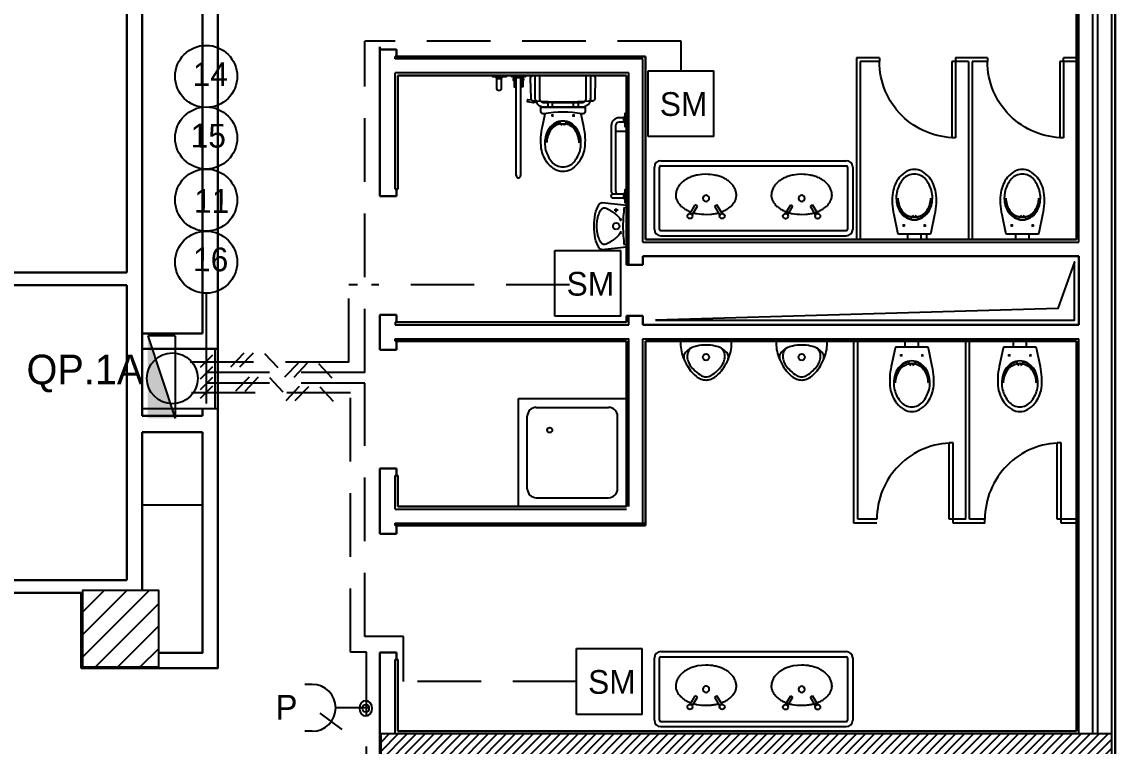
# Model space of a CAD drawing. Extents: x 21.2 to 81.9, y 10.7 to 70.
# Drawn here: x 73.25 to 81.85, y 58.81 to 64.51 of the extents above; entities that cross this region are included whole.
import ezdxf

# ---------------------------------------------------------------- set-up
doc = ezdxf.new("R2010")
doc.units = 0
doc.header["$MEASUREMENT"] = 0
doc.linetypes.add('1st floor plan$0$Default', pattern=[0])
doc.linetypes.add('Dashed', pattern=[0.75, 0.5, -0.25])
for name, color, linetype in [('1st floor plan$0$1FIN', 15, 'Continuous'), ('1st floor plan$0$2FIN', 7, 'Continuous'), ('1st floor plan$0$Equipment', 92, '1st floor plan$0$Default'), ('1st floor plan$0$ESTR', 92, 'Continuous'), ('1st floor plan$0$Hatch', 15, 'Continuous'), ('1st floor plan$0$Pillars', 30, 'Continuous'), ('Xref_Plan', 7, 'Continuous')]:
    doc.layers.add(name, color=color, linetype=linetype)
for name, color, linetype, lineweight in [('1st floor plan$0$Interior Walls', 7, 'Continuous', 30), ('1st floor plan$0$Partitions', 7, 'Continuous', 30), ('Connections', 7, 'Continuous', 25), ('Devices', 5, 'Continuous', 25), ('Wiring', 7, 'Continuous', 25)]:
    doc.layers.add(name, color=color, linetype=linetype, lineweight=lineweight)

# ---------------------------------------------------------------- blocks, each defined once
blk = doc.blocks.new('Bola')
at = {"layer": 'Connections', "color": 7, "linetype": 'Continuous', "const_width": 0.2}
blk.add_lwpolyline([(-0.1, 0, 1), (0.1, 0, 1)], format="xyb", close=True, dxfattribs=at)
at = {"layer": 'Connections', "color": 7, "linetype": 'Continuous'}
blk.add_circle((0, 0), 0.2, dxfattribs=at)
blk = doc.blocks.new('*X18')
at = {"color": 0, "linetype": 'ByBlock'}
for p, q in [((-4.3644, 11.6162), (-3.8736, 12.107)), ((-4.3644, 11.6869), (-3.9443, 12.107)), ((-4.3644, 11.7576), (-4.015, 12.107)), ((-4.3644, 11.8283), (-4.0857, 12.107)), ((-4.3644, 11.8991), (-4.1565, 12.107)), ((-4.3644, 11.9698), (-4.2272, 12.107)), ((-4.3644, 12.0405), (-4.2979, 12.107)), ((-4.0529, 11.857), (-3.8029, 12.107)), ((-3.9822, 11.857), (-3.7322, 12.107)), ((-3.9115, 11.857), (-3.6615, 12.107)), ((-3.8408, 11.857), (-3.5908, 12.107)), ((-3.7701, 11.857), (-3.5201, 12.107)), ((-3.6993, 11.857), (-3.4493, 12.107)), ((-3.6286, 11.857), (-3.3786, 12.107)), ((-3.5579, 11.857), (-3.3079, 12.107)), ((-3.4872, 11.857), (-3.2372, 12.107)), ((-3.4165, 11.857), (-3.1665, 12.107)), ((-3.3458, 11.857), (-3.0958, 12.107)), ((-3.2751, 11.857), (-3.0251, 12.107)), ((-3.2044, 11.857), (-2.9544, 12.107)), ((-3.1337, 11.857), (-2.8837, 12.107)), ((-3.063, 11.857), (-2.813, 12.107)), ((-2.9922, 11.857), (-2.7422, 12.107)), ((-2.9215, 11.857), (-2.6715, 12.107)), ((-2.8508, 11.857), (-2.6008, 12.107)), ((-2.7801, 11.857), (-2.5301, 12.107)), ((-2.7094, 11.857), (-2.4594, 12.107)), ((-2.6387, 11.857), (-2.3887, 12.107)), ((-2.568, 11.857), (-2.318, 12.107)), ((-2.4973, 11.857), (-2.2473, 12.107)), ((-2.4266, 11.857), (-2.1766, 12.107)), ((-2.3558, 11.857), (-2.1058, 12.107)), ((-2.2851, 11.857), (-2.0351, 12.107)), ((-2.2144, 11.857), (-1.9644, 12.107)), ((-2.1437, 11.857), (-1.8937, 12.107)), ((-2.073, 11.857), (-1.823, 12.107)), ((-2.0023, 11.857), (-1.7523, 12.107)), ((-1.9316, 11.857), (-1.6816, 12.107)), ((-1.8609, 11.857), (-1.6109, 12.107)), ((-1.7902, 11.857), (-1.5402, 12.107)), ((-1.7195, 11.857), (-1.4695, 12.107)), ((-1.6487, 11.857), (-1.3987, 12.107)), ((-1.578, 11.857), (-1.328, 12.107)), ((-1.5073, 11.857), (-1.2573, 12.107)), ((-1.4366, 11.857), (-1.1866, 12.107)), ((-1.3659, 11.857), (-1.1159, 12.107)), ((-1.2952, 11.857), (-1.0452, 12.107)), ((-1.2245, 11.857), (-0.9745, 12.107)), ((-1.1538, 11.857), (-0.9038, 12.107)), ((-1.0831, 11.857), (-0.8331, 12.107)), ((-1.0123, 11.857), (-0.7623, 12.107)), ((-0.9416, 11.857), (-0.6916, 12.107)), ((-0.8709, 11.857), (-0.6209, 12.107)), ((-0.8002, 11.857), (-0.5502, 12.107)), ((-0.7295, 11.857), (-0.4795, 12.107)), ((-0.6588, 11.857), (-0.4088, 12.107)), ((-0.5881, 11.857), (-0.3381, 12.107)), ((-0.5174, 11.857), (-0.2674, 12.107)), ((-0.4467, 11.857), (-0.1967, 12.107)), ((-0.3759, 11.857), (-0.1259, 12.107)), ((-0.3052, 11.857), (-0.0552, 12.107)), ((-0.2345, 11.857), (0.0155, 12.107)), ((-0.1638, 11.857), (0.0862, 12.107)), ((-0.0931, 11.857), (0.1569, 12.107)), ((-0.0224, 11.857), (0.2276, 12.107)), ((0.0483, 11.857), (0.2983, 12.107)), ((0.119, 11.857), (0.369, 12.107)), ((0.1897, 11.857), (0.4397, 12.107)), ((0.2604, 11.857), (0.5104, 12.107)), ((0.3312, 11.857), (0.5812, 12.107)), ((0.4019, 11.857), (0.6519, 12.107)), ((0.4726, 11.857), (0.7226, 12.107)), ((0.5433, 11.857), (0.7933, 12.107)), ((0.614, 11.857), (0.864, 12.107)), ((0.6847, 11.857), (0.9347, 12.107)), ((0.7554, 11.857), (1.0054, 12.107)), ((0.8261, 11.857), (1.0761, 12.107)), ((0.8968, 11.857), (1.1356, 12.0958)), ((0.9676, 11.857), (1.1356, 12.025)), ((1.0383, 11.857), (1.1356, 11.9543)), ((1.109, 11.857), (1.1356, 11.8836)), ((-4.3644, 11.5455), (-4.1144, 11.7955)), ((-4.3644, 11.4748), (-4.1144, 11.7248)), ((-4.3644, 11.4041), (-4.1144, 11.6541)), ((-4.3644, 11.3334), (-4.1144, 11.5834)), ((-4.3644, 11.2627), (-4.1144, 11.5127)), ((-4.3644, 11.1919), (-4.1144, 11.4419)), ((-4.3644, 11.1212), (-4.1144, 11.3712)), ((-4.3644, 11.0505), (-4.1144, 11.3005)), ((-4.3644, 10.9798), (-4.1144, 11.2298)), ((-4.3644, 10.9091), (-4.1144, 11.1591)), ((-4.3644, 10.8384), (-4.1144, 11.0884)), ((-4.3644, 10.7677), (-4.1144, 11.0177)), ((-4.3644, 10.697), (-4.1144, 10.947)), ((-4.3644, 10.6263), (-4.1144, 10.8763)), ((-4.3644, 10.5555), (-4.1144, 10.8055)), ((-4.3644, 10.4848), (-4.1144, 10.7348)), ((-4.3615, 10.417), (-4.1144, 10.6641)), ((-4.2908, 10.417), (-4.1144, 10.5934)), ((-4.2201, 10.417), (-4.1144, 10.5227)), ((-4.1494, 10.417), (-4.1144, 10.452))]:
    blk.add_line(p, q, dxfattribs=at)
blk = doc.blocks.new('1st floor plan$0$P2')
at = {"layer": '1st floor plan$0$Hatch'}
h = blk.add_hatch(dxfattribs=at)
h.set_pattern_fill('ANSI31', color=256, style=0)
h.set_pattern_definition([(45, (-41.75321, -29.09718), (-0.08838835, 0.08838835), [])])
h.paths.add_polyline_path([(-0.3, 0.3), (-0.3, -0.3), (0.3, -0.3), (0.3, 0.3)])
at = {"layer": '1st floor plan$0$Pillars'}
blk.add_lwpolyline([(-0.3, -0.3), (0.3, -0.3), (0.3, 0.3), (-0.3, 0.3)], close=True, dxfattribs=at)
blk = doc.blocks.new('*X19')
at = {"color": 0, "linetype": 'ByBlock'}
for p, q in [((1.1356, 11.8836), (1.359, 12.107)), ((1.1356, 11.9543), (1.2883, 12.107)), ((1.1356, 12.025), (1.2176, 12.107)), ((1.1356, 12.0958), (1.1468, 12.107)), ((1.1356, 11.8129), (1.3856, 12.0629)), ((1.1356, 11.7422), (1.3856, 11.9922)), ((1.1356, 11.6715), (1.3856, 11.9215)), ((1.1356, 11.6008), (1.3856, 11.8508)), ((1.1356, 11.5301), (1.3856, 11.7801)), ((1.1356, 11.4594), (1.3856, 11.7094)), ((1.1356, 11.3886), (1.3856, 11.6386)), ((1.1356, 11.3179), (1.3856, 11.5679)), ((1.1356, 11.2472), (1.3856, 11.4972)), ((1.1356, 11.1765), (1.3856, 11.4265)), ((1.1356, 11.1058), (1.3856, 11.3558)), ((1.1356, 11.0351), (1.3856, 11.2851)), ((1.1356, 10.9644), (1.3856, 11.2144)), ((1.1356, 10.8937), (1.3856, 11.1437)), ((1.1356, 10.823), (1.3856, 11.073)), ((1.1356, 10.7522), (1.3856, 11.0022)), ((1.1356, 10.6815), (1.3856, 10.9315)), ((1.1356, 10.6108), (1.3856, 10.8608)), ((1.1356, 10.5401), (1.3856, 10.7901)), ((1.1356, 10.4694), (1.3856, 10.7194)), ((1.1356, 10.3987), (1.3856, 10.6487)), ((1.1356, 10.328), (1.3856, 10.578)), ((1.1356, 10.2573), (1.3856, 10.5073)), ((1.1356, 10.1866), (1.3856, 10.4366)), ((1.1356, 10.1159), (1.3856, 10.3659)), ((1.1356, 10.0451), (1.3856, 10.2951)), ((1.1356, 9.9744), (1.3856, 10.2244)), ((1.1356, 9.9037), (1.3856, 10.1537)), ((1.1356, 9.833), (1.3856, 10.083)), ((1.1356, 9.7623), (1.3856, 10.0123)), ((1.1356, 9.6916), (1.3856, 9.9416)), ((1.1356, 9.6209), (1.3856, 9.8709)), ((1.1356, 9.5502), (1.3856, 9.8002)), ((1.1356, 9.4795), (1.3856, 9.7295)), ((1.1356, 9.4087), (1.3856, 9.6587)), ((1.1356, 9.338), (1.3856, 9.588)), ((1.1356, 9.2673), (1.3856, 9.5173)), ((1.1356, 9.1966), (1.3856, 9.4466)), ((1.1356, 9.1259), (1.3856, 9.3759)), ((1.1974, 9.117), (1.3856, 9.3052)), ((1.2681, 9.117), (1.3856, 9.2345)), ((1.3388, 9.117), (1.3856, 9.1638))]:
    blk.add_line(p, q, dxfattribs=at)
blk = doc.blocks.new('1st floor plan')
at = {"layer": '1st floor plan$0$1FIN'}
blk.add_lwpolyline([(78.2341, 62.1641), (81.5322, 62.1641), (81.5322, 62.6215), (81.3996, 62.2539), (78.2341, 62.1641)], dxfattribs=at)
at = {"layer": '1st floor plan$0$2FIN'}
for p, q in [((81.8264, 58.9121), (81.8264, 67.7571)), ((81.5664, 62.7771), (81.5664, 65.3071)), ((81.6764, 58.9121), (81.6764, 65.3071)), ((81.7164, 58.9121), (81.7164, 65.3071)), ((76.1864, 64.2171), (76.1864, 64.2371)), ((76.1964, 64.2371), (76.1864, 64.2371)), ((78.1364, 64.2171), (76.1864, 64.2171)), ((78.1364, 62.7771), (78.1364, 64.2171)), ((76.1864, 63.1928), (76.1864, 64.1071)), ((78.0264, 64.1071), (76.1864, 64.1071)), ((78.0264, 62.5971), (78.0264, 64.1071)), ((76.1864, 63.1928), (76.1964, 63.1928)), ((78.1364, 62.7771), (81.5664, 62.7771)), ((78.0264, 62.1271), (78.0264, 62.1971)), ((76.1864, 62.1471), (76.1864, 62.1271)), ((76.1964, 62.1471), (76.1864, 62.1471)), ((76.1864, 62.1271), (78.0264, 62.1271)), ((74.1964, 61.4681), (74.1964, 61.9378)), ((74.1964, 61.9378), (74.7914, 61.9378)), ((74.7692, 61.4681), (74.7692, 61.9378)), ((74.7914, 61.4681), (74.7914, 61.9378)), ((76.1864, 62.0171), (78.0264, 62.0171)), ((76.1864, 61.9971), (76.1864, 62.0171)), ((76.1964, 61.9971), (76.1864, 61.9971)), ((78.0264, 60.6971), (78.0264, 62.0171)), ((78.1364, 62.0171), (81.5664, 62.0171)), ((78.1364, 60.5471), (78.1364, 62.0171)), ((81.5664, 58.9121), (81.5664, 62.0171)), ((74.1964, 61.4681), (74.7914, 61.4681)), ((76.1864, 60.9421), (76.1964, 60.9421)), ((76.1864, 60.6771), (76.1864, 60.9421)), ((74.1964, 60.7121), (74.6714, 60.7121)), ((76.1864, 60.6771), (78.0064, 60.6771)), ((76.1864, 60.5671), (78.1564, 60.5671)), ((76.1864, 60.5471), (76.1864, 60.5671)), ((76.1964, 60.5471), (76.1864, 60.5471)), ((76.1864, 58.9121), (76.1864, 59.4952)), ((76.1864, 59.4952), (76.1964, 59.4952))]:
    blk.add_line(p, q, dxfattribs=at)
blk.add_circle((74.4339, 61.7056), 0.2, dxfattribs=at)
at = {"layer": '1st floor plan$0$Equipment'}
for p, q in [((79.8164, 64.2271), (79.8164, 62.7971)), ((79.9964, 64.2271), (79.8164, 64.2271)), ((79.8464, 64.1971), (79.8464, 62.7971)), ((79.9964, 64.1971), (79.8464, 64.1971)), ((79.9964, 64.2271), (79.9964, 64.1971)), ((80.5664, 64.1971), (80.5664, 63.5971)), ((80.5964, 64.1971), (80.5664, 64.1971)), ((80.6964, 64.2271), (80.5964, 64.2271)), ((80.5964, 64.2271), (80.5964, 64.1971)), ((80.5964, 64.1971), (80.5964, 63.5971)), ((80.6964, 64.1971), (80.5964, 64.1971)), ((80.8464, 64.2271), (80.6964, 64.2271)), ((80.6964, 64.1971), (80.6964, 62.7971)), ((80.7264, 64.1971), (80.7264, 62.7971)), ((80.8464, 64.1971), (80.7264, 64.1971)), ((80.8464, 64.2271), (80.8464, 64.1971)), ((81.4164, 64.1971), (81.4164, 63.5971)), ((81.4464, 64.1971), (81.4164, 64.1971)), ((81.5464, 64.2271), (81.4464, 64.2271)), ((81.4464, 64.1971), (81.4464, 64.2271)), ((81.4464, 64.1971), (81.4464, 63.5971)), ((81.5464, 64.1971), (81.4464, 64.1971)), ((77.0264, 64.0759), (77.0264, 64.0871)), ((77.7239, 64.0871), (77.7239, 63.9369)), ((76.9734, 64.0759), (76.9866, 64.0627)), ((77.0216, 64.0627), (77.0348, 64.0759)), ((77.1389, 63.2996), (77.1389, 64.0704)), ((77.1389, 64.0704), (77.1739, 64.0704)), ((77.1739, 64.0704), (77.1739, 63.2996)), ((77.5889, 63.8721), (77.4238, 63.8721)), ((77.4334, 63.7721), (77.4134, 63.7721)), ((77.4234, 63.7821), (77.4234, 63.7621)), ((77.5794, 63.7721), (77.5994, 63.7721)), ((77.5894, 63.7821), (77.5894, 63.7621)), ((78.0064, 63.6471), (77.9213, 63.6471)), ((80.5964, 63.5971), (80.5664, 63.5971)), ((81.4464, 63.5971), (81.4164, 63.5971)), ((78.2764, 63.4171), (79.7364, 63.4171)), ((78.2264, 62.8771), (78.2264, 63.3671)), ((78.2664, 62.8771), (78.2664, 63.3671)), ((78.2764, 63.3771), (79.7364, 63.3771)), ((79.7464, 63.3671), (79.7464, 62.8771)), ((79.7864, 63.3671), (79.7864, 62.8771)), ((77.1564, 63.2821), (77.1564, 63.2821)), ((77.9952, 63.17), (77.982, 63.1569)), ((77.982, 63.1219), (77.9952, 63.1087)), ((78.5067, 63.0016), (78.5472, 63.0702)), ((78.5236, 62.991), (78.5644, 63.06)), ((78.5644, 63.06), (78.5472, 63.0702)), ((78.7012, 63.06), (78.7185, 63.0702)), ((78.742, 62.991), (78.7012, 63.06)), ((78.759, 63.0016), (78.7185, 63.0702)), ((79.2588, 63.001), (79.2993, 63.0696)), ((79.2758, 62.9904), (79.3165, 63.0594)), ((79.3165, 63.0594), (79.2993, 63.0696)), ((79.4534, 63.0594), (79.4706, 63.0696)), ((79.4941, 62.9904), (79.4534, 63.0594)), ((79.5111, 63.001), (79.4706, 63.0696)), ((77.941, 63.0271), (77.911, 63.0271)), ((77.926, 63.0121), (77.926, 63.0421)), ((78.0064, 63.0471), (78.006, 63.0471)), ((80.1984, 62.9081), (80.1784, 62.9081)), ((80.1884, 62.8981), (80.1884, 62.9181)), ((80.3444, 62.9081), (80.3644, 62.9081)), ((80.3544, 62.8981), (80.3544, 62.9181)), ((81.0484, 62.9081), (81.0284, 62.9081)), ((81.0384, 62.8981), (81.0384, 62.9181)), ((81.1944, 62.9081), (81.2144, 62.9081)), ((81.2044, 62.8981), (81.2044, 62.9181)), ((78.2764, 62.8671), (79.7364, 62.8671)), ((78.2764, 62.8271), (79.7364, 62.8271)), ((80.3664, 62.8431), (80.3664, 62.7971)), ((78.0064, 62.7471), (78.006, 62.7471)), ((79.7964, 60.5671), (79.7964, 61.9971)), ((79.8264, 60.5971), (79.8264, 61.9971)), ((80.6764, 60.5971), (80.6764, 61.9971)), ((80.7064, 60.5971), (80.7064, 61.9971)), ((80.1784, 61.8861), (80.1584, 61.8861)), ((80.1684, 61.8961), (80.1684, 61.8761)), ((80.3244, 61.8861), (80.3444, 61.8861)), ((80.3344, 61.8961), (80.3344, 61.8761)), ((81.0284, 61.8861), (81.0084, 61.8861)), ((81.0184, 61.8961), (81.0184, 61.8761)), ((81.1744, 61.8861), (81.1944, 61.8861)), ((81.1844, 61.8961), (81.1844, 61.8761)), ((77.1564, 60.6971), (77.1564, 61.5471)), ((77.1564, 61.5471), (78.0064, 61.5471)), ((77.2964, 61.4771), (77.8664, 61.4771)), ((77.2264, 60.8371), (77.2264, 61.4071)), ((77.9364, 60.8371), (77.9364, 61.4071)), ((80.5464, 60.5971), (80.5464, 61.1971)), ((80.5764, 61.1971), (80.5464, 61.1971)), ((80.5764, 60.5971), (80.5764, 61.1971)), ((81.3964, 60.5971), (81.3964, 61.1971)), ((81.4264, 61.1971), (81.3964, 61.1971)), ((81.4264, 60.5671), (81.4264, 61.1971)), ((77.2964, 60.7671), (77.8664, 60.7671)), ((79.9764, 60.5671), (79.7964, 60.5671)), ((79.9764, 60.5971), (79.8264, 60.5971)), ((80.5764, 60.5971), (80.5464, 60.5971)), ((80.6764, 60.5971), (80.5764, 60.5971)), ((80.5764, 60.5671), (80.5764, 60.5971)), ((80.6764, 60.5671), (80.5764, 60.5671)), ((80.8264, 60.5671), (80.6764, 60.5671)), ((80.8264, 60.5971), (80.7064, 60.5971)), ((80.8264, 60.5671), (80.8264, 60.5971)), ((81.4264, 60.5971), (81.3964, 60.5971)), ((81.5464, 60.5971), (81.4264, 60.5971)), ((81.5464, 60.5671), (81.4264, 60.5671)), ((78.2764, 59.5567), (79.7364, 59.5567)), ((78.2264, 59.0167), (78.2264, 59.5067)), ((78.2664, 59.0167), (78.2664, 59.5067)), ((78.2764, 59.5167), (79.7364, 59.5167)), ((79.7464, 59.5067), (79.7464, 59.0167)), ((79.7864, 59.5067), (79.7864, 59.0167)), ((78.5067, 59.1412), (78.5472, 59.2098)), ((78.5236, 59.1306), (78.5644, 59.1996)), ((78.5644, 59.1996), (78.5472, 59.2098)), ((78.7012, 59.1996), (78.7185, 59.2098)), ((78.742, 59.1306), (78.7012, 59.1996)), ((78.759, 59.1412), (78.7185, 59.2098)), ((79.2588, 59.1406), (79.2993, 59.2092)), ((79.2758, 59.13), (79.3165, 59.199)), ((79.3165, 59.199), (79.2993, 59.2092)), ((79.4534, 59.199), (79.4706, 59.2092)), ((79.4941, 59.13), (79.4534, 59.199)), ((79.5111, 59.1406), (79.4706, 59.2092)), ((78.2764, 59.0067), (79.7364, 59.0067)), ((78.2764, 58.9667), (79.7364, 58.9667))]:
    blk.add_line(p, q, dxfattribs=at)
for points in [[(80.5964, 63.5971, -0.414214), (79.9964, 64.1971)], [(81.4464, 63.5971, -0.414214), (80.8464, 64.1971)], [(77.2926, 63.8846, -0.081906), (77.2889, 63.9071), (77.2889, 64.0871)], [(77.3346, 63.8819, -0.203745), (77.3239, 63.9071), (77.3239, 64.0871)], [(77.6782, 63.8819, 0.203745), (77.6889, 63.9071), (77.6889, 64.0871)], [(77.7239, 63.9369), (77.7239, 63.8971), (77.7239, 63.9071, -0.081902), (77.7202, 63.8846)], [(77.2945, 63.8795, -0.019656), (77.2926, 63.8846)], [(77.7202, 63.8846, -0.32142), (77.6539, 63.8371), (77.3589, 63.8371, -0.300027), (77.2945, 63.8795)], [(77.3868, 63.8721), (77.3589, 63.8721, -0.194092), (77.3346, 63.8819)], [(77.6803, 63.8841, -0.216674), (77.6539, 63.8721), (77.6259, 63.8721)], [(77.6471, 63.7866), (77.6679, 63.6855, -0.088113), (77.6763, 63.513, -0.124068), (77.6246, 63.3958, -0.086475), (77.5658, 63.3456, -0.130408), (77.5064, 63.3311, -0.130408), (77.447, 63.3456, -0.086475), (77.3881, 63.3958, -0.124068), (77.3365, 63.513, -0.088113), (77.3448, 63.6855), (77.3656, 63.7866)], [(77.982, 63.7546), (77.9488, 63.7546, 0.414213), (77.8863, 63.6921), (77.8863, 63.1821, 0.088469), (77.8902, 63.1605)], [(77.3694, 63.5571, -0.136377), (77.3974, 63.6581, -0.205105), (77.4784, 63.7201, -0.668461), (77.4814, 63.7057, 0.213245), (77.4074, 63.6521, 0.134007), (77.3784, 63.5571)], [(77.5014, 63.6961), (77.4906, 63.7013, -0.801198), (77.4894, 63.7051, -0.05862), (77.5064, 63.7071, -0.05862), (77.5234, 63.7051, -0.801198), (77.5222, 63.7013), (77.5114, 63.6961)], [(77.6344, 63.5571, 0.134007), (77.6054, 63.6521, 0.213245), (77.5314, 63.7057, -0.668461), (77.5344, 63.7201, -0.205105), (77.6154, 63.6581, -0.136377), (77.6434, 63.5571)], [(77.982, 63.7196), (77.9488, 63.7196, 0.414211), (77.9213, 63.6921), (77.9213, 63.1821, 0.185832), (77.9284, 63.1636)], [(78.5666, 63.3039, 0.02503), (78.5308, 63.2949, 0.032621), (78.4963, 63.2819, 0.040035), (78.4692, 63.2668, 0.035303), (78.4448, 63.248, 0.038321), (78.4249, 63.2273, 0.054379), (78.4085, 63.2024, 0.054586), (78.398, 63.1746, 0.060889), (78.394, 63.1448, 0.075785), (78.3977, 63.1188, 0.060002), (78.4078, 63.0956, 0.046948), (78.4253, 63.0714, 0.043635), (78.4467, 63.0508, 0.038584), (78.4738, 63.0322, 0.028735), (78.5025, 63.0178, 0.012881), (78.5136, 63.0134, 0.027941)], [(78.752, 63.0134, 0.012883), (78.7631, 63.0178, 0.028735), (78.7918, 63.0322, 0.038584), (78.8189, 63.0508, 0.043635), (78.8404, 63.0714, 0.046948), (78.8579, 63.0956, 0.060002), (78.868, 63.1188, 0.075785), (78.8716, 63.1448, 0.060889), (78.8677, 63.1746, 0.054586), (78.8571, 63.2024, 0.054379), (78.8407, 63.2273, 0.038321), (78.8208, 63.248, 0.035303), (78.7965, 63.2668, 0.040035), (78.7693, 63.2819, 0.032621), (78.7348, 63.2949, 0.024635), (78.6996, 63.3038, 0.053768), (78.6322, 63.3099), (78.5991, 63.3085), (78.5666, 63.3039, 0.02503)], [(80.1344, 63.1231, 0.136377), (80.1624, 63.0221, 0.205105), (80.2434, 62.9601, 0.668461), (80.2464, 62.9745, -0.213245), (80.1724, 63.0281, -0.134007), (80.1434, 63.1231)], [(80.3994, 63.1231, -0.134007), (80.3704, 63.0281, -0.213245), (80.2964, 62.9745, 0.668461), (80.2994, 62.9601, 0.205105), (80.3804, 63.0221, 0.136377), (80.4084, 63.1231)], [(80.9844, 63.1231, 0.136377), (81.0124, 63.0221, 0.205105), (81.0934, 62.9601, 0.668461), (81.0964, 62.9745, -0.213245), (81.0224, 63.0281, -0.134007), (80.9934, 63.1231)], [(81.2494, 63.1231, -0.134007), (81.2204, 63.0281, -0.213245), (81.1464, 62.9745, 0.668461), (81.1494, 62.9601, 0.205105), (81.2304, 63.0221, 0.136377), (81.2584, 63.1231)], [(77.971, 62.8421, 0.295138), (77.956, 62.8471), (77.9613, 62.8572, -0.056664), (77.9462, 62.8326, -0.044791), (77.9309, 62.8163, -0.024787), (77.8994, 62.7909, -0.020889), (77.8785, 62.777, -0.020404), (77.856, 62.7646, -0.063351), (77.8352, 62.7573, -0.133874), (77.8246, 62.7579, -0.159548), (77.8099, 62.7688, -0.061401), (77.7878, 62.8099, -0.043909), (77.7803, 62.8356, -0.026479), (77.774, 62.8796), (77.7736, 62.9021), (77.774, 62.9246, -0.026479), (77.7803, 62.9686, -0.043909), (77.7878, 62.9943, -0.061401), (77.8099, 63.0354, -0.159548), (77.8246, 63.0463, -0.133874), (77.8352, 63.0469, -0.063351), (77.856, 63.0396, -0.020404), (77.8785, 63.0272, -0.020889), (77.8994, 63.0133, -0.024787), (77.9309, 62.9879, -0.044791), (77.9462, 62.9715, -0.056664), (77.9613, 62.947), (77.956, 62.9571, 0.295138), (77.971, 62.9621)], [(77.991, 62.7521, -0.02486), (77.981, 62.9021, -0.02486), (77.991, 63.0521)], [(78.5331, 63.0071, 0.025128), (78.5587, 63.0013, 0.042673), (78.6332, 62.9951), (78.6696, 62.9966, 0.021447), (78.7069, 63.0013, 0.025126), (78.7325, 63.0071, 0.031893)], [(80.2664, 62.9841), (80.2556, 62.9789, 0.801198), (80.2544, 62.9751, 0.05862), (80.2714, 62.9731, 0.05862), (80.2884, 62.9751, 0.801198), (80.2872, 62.9789), (80.2764, 62.9841)], [(81.1164, 62.9841), (81.1056, 62.9789, 0.801198), (81.1044, 62.9751, 0.05862), (81.1214, 62.9731, 0.05862), (81.1384, 62.9751, 0.801198), (81.1372, 62.9789), (81.1264, 62.9841)], [(78.8064, 61.8535, 0.078162), (78.8081, 61.8796, 0.158684), (78.7959, 61.9077, 0.087457), (78.7532, 61.9419, 0.073385), (78.7051, 61.9596, 0.051629), (78.6328, 61.9671), (78.6328, 61.9671, 0.051629), (78.5605, 61.9596, 0.073385), (78.5125, 61.9419, 0.087457), (78.4697, 61.9077, 0.158684), (78.4575, 61.8796, 0.078162), (78.4592, 61.8535)], [(78.5128, 61.9421, 0.099174), (78.4908, 61.9101, 0.110283), (78.4843, 61.8757, 0.092873), (78.4934, 61.8352, 0.05733), (78.5108, 61.8048, 0.037877), (78.5453, 61.7646, 0.072182), (78.5966, 61.7263, 0.124936), (78.6328, 61.7171), (78.6328, 61.7171, 0.124936), (78.669, 61.7263, 0.072182), (78.7203, 61.7646, 0.037877), (78.7548, 61.8048, 0.05733), (78.7722, 61.8352, 0.092873), (78.7813, 61.8757, 0.110283), (78.7748, 61.9101, 0.099174), (78.7528, 61.9421)], [(79.5586, 61.8535, 0.078162), (79.5602, 61.8796, 0.158684), (79.5481, 61.9077, 0.087457), (79.5053, 61.9419, 0.073385), (79.4572, 61.9596, 0.051629), (79.385, 61.9671), (79.385, 61.9671, 0.051629), (79.3127, 61.9596, 0.073385), (79.2646, 61.9419, 0.087457), (79.2218, 61.9077, 0.158684), (79.2097, 61.8796, 0.078162), (79.2113, 61.8535)], [(79.265, 61.9421, 0.099174), (79.2429, 61.9101, 0.110283), (79.2365, 61.8757, 0.092873), (79.2455, 61.8352, 0.05733), (79.2629, 61.8048, 0.037877), (79.2974, 61.7646, 0.072182), (79.3487, 61.7263, 0.124936), (79.385, 61.7171), (79.385, 61.7171, 0.124936), (79.4212, 61.7263, 0.072182), (79.4725, 61.7646, 0.037877), (79.507, 61.8048, 0.05733), (79.5244, 61.8352, 0.092873), (79.5334, 61.8757, 0.110283), (79.527, 61.9101, 0.099174), (79.505, 61.9421)], [(80.1234, 61.6711, -0.134007), (80.1524, 61.7661, -0.213245), (80.2264, 61.8197, 0.668461), (80.2234, 61.8341, 0.205105), (80.1424, 61.7721, 0.136377), (80.1144, 61.6711)], [(80.2564, 61.8101), (80.2672, 61.8153, 0.801198), (80.2684, 61.8191, 0.05862), (80.2514, 61.8211, 0.05862), (80.2344, 61.8191, 0.801198), (80.2356, 61.8153), (80.2464, 61.8101)], [(80.3884, 61.6711, 0.136377), (80.3604, 61.7721, 0.205105), (80.2794, 61.8341, 0.668461), (80.2764, 61.8197, -0.213245), (80.3504, 61.7661, -0.134007), (80.3794, 61.6711)], [(80.9734, 61.6711, -0.134007), (81.0024, 61.7661, -0.213245), (81.0764, 61.8197, 0.668461), (81.0734, 61.8341, 0.205105), (80.9924, 61.7721, 0.136377), (80.9644, 61.6711)], [(81.1064, 61.8101), (81.1172, 61.8153, 0.801198), (81.1184, 61.8191, 0.05862), (81.1014, 61.8211, 0.05862), (81.0844, 61.8191, 0.801198), (81.0856, 61.8153), (81.0964, 61.8101)], [(81.2384, 61.6711, 0.136377), (81.2104, 61.7721, 0.205105), (81.1294, 61.8341, 0.668461), (81.1264, 61.8197, -0.213245), (81.2004, 61.7661, -0.134007), (81.2294, 61.6711)], [(80.5764, 61.1971, 0.414214), (79.9764, 60.5971)], [(81.4264, 61.1971, 0.414214), (80.8264, 60.5971)], [(78.5666, 59.4435, 0.02503), (78.5308, 59.4345, 0.032621), (78.4963, 59.4215, 0.040035), (78.4692, 59.4064, 0.035303), (78.4448, 59.3876, 0.038321), (78.4249, 59.3669, 0.054379), (78.4085, 59.342, 0.054586), (78.398, 59.3142, 0.060889), (78.394, 59.2844, 0.075785), (78.3977, 59.2584, 0.060002), (78.4078, 59.2352, 0.046948), (78.4253, 59.211, 0.043635), (78.4467, 59.1904, 0.038584), (78.4738, 59.1718, 0.028735), (78.5025, 59.1574, 0.012881), (78.5136, 59.153, 0.027941)], [(78.752, 59.153, 0.012883), (78.7631, 59.1574, 0.028735), (78.7918, 59.1718, 0.038584), (78.8189, 59.1904, 0.043635), (78.8404, 59.211, 0.046948), (78.8579, 59.2352, 0.060002), (78.868, 59.2584, 0.075785), (78.8716, 59.2844, 0.060889), (78.8677, 59.3142, 0.054586), (78.8571, 59.342, 0.054379), (78.8407, 59.3669, 0.038321), (78.8208, 59.3876, 0.035303), (78.7965, 59.4064, 0.040035), (78.7693, 59.4215, 0.032621), (78.7348, 59.4345, 0.024635), (78.6996, 59.4434, 0.053768), (78.6322, 59.4495), (78.5991, 59.4481), (78.5666, 59.4435, 0.02503)], [(78.5331, 59.1466, 0.025128), (78.5587, 59.1409, 0.042673), (78.6332, 59.1347), (78.6696, 59.1362, 0.021447), (78.7069, 59.1409, 0.025126), (78.7325, 59.1466, 0.031893)]]:
    blk.add_lwpolyline(points, format="xyb", dxfattribs=at)
for points in [[(77.0589, 64.0871), (77.0589, 64.0759), (76.9539, 64.0759), (76.9539, 64.0871)], [(77.2089, 64.0871), (77.2089, 64.0759), (77.1039, 64.0759), (77.1039, 64.0871)], [(77.1229, 64.0495), (77.1229, 64.0605), (77.1163, 64.0605), (77.1163, 64.0495)], [(77.135, 63.9968), (77.135, 64.0759), (77.1229, 64.0759), (77.1229, 63.9968)], [(77.1778, 63.9968), (77.1778, 64.0759), (77.1898, 64.0759), (77.1898, 63.9968)], [(77.1898, 64.0495), (77.1898, 64.0605), (77.1964, 64.0605), (77.1964, 64.0495)], [(77.4238, 63.8371), (77.4238, 63.8753), (77.3868, 63.8753), (77.3868, 63.8371)], [(77.5889, 63.8371), (77.5889, 63.8753), (77.6259, 63.8753), (77.6259, 63.8371)], [(78.0064, 63.6846), (77.9952, 63.6846), (77.9952, 63.7896), (78.0064, 63.7896)], [(78.0064, 63.0846), (77.9952, 63.0846), (77.9952, 63.1896), (78.0064, 63.1896)]]:
    blk.add_lwpolyline(points, close=True, dxfattribs=at)
for points in [[(77.2719, 64.0871), (77.7409, 64.0871, -0.421203), (77.7609, 64.0666), (77.7571, 63.9055, -0.384529), (77.7386, 63.886, -0.020097), (77.5064, 63.8771, -0.020097), (77.2741, 63.886, -0.384529), (77.2557, 63.9055), (77.2519, 64.0666, -0.421203)], [(77.0041, 63.967), (77.0041, 63.967, -0.414214), (76.9866, 63.9845), (76.9866, 64.0627), (77.0216, 64.0627), (77.0216, 63.9845, -0.414214)], [(77.3325, 63.8371), (77.6803, 63.8371), (77.6803, 63.8045, -0.472458), (77.6564, 63.7849, 0.097656), (77.3564, 63.7849, -0.472458), (77.3325, 63.8045)], [(77.5064, 63.3681, 0.221073), (77.5937, 63.4079, 0.102493), (77.6424, 63.5001, 0.121565), (77.6404, 63.6151, 0.187395), (77.5684, 63.7121, 0.126952), (77.5064, 63.7281, 0.126952), (77.4444, 63.7121, 0.187395), (77.3724, 63.6151, 0.121565), (77.3704, 63.5001, 0.102493), (77.419, 63.4079, 0.221073)], [(80.3936, 62.8431, 0.356028), (80.4034, 62.8511), (80.4329, 62.9947, 0.088113), (80.4413, 63.1671, 0.124068), (80.3896, 63.2843, 0.086475), (80.3308, 63.3346, 0.130408), (80.2714, 63.3491, 0.130408), (80.212, 63.3346, 0.086475), (80.1531, 63.2843, 0.124068), (80.1015, 63.1671, 0.088113), (80.1098, 62.9947), (80.1394, 62.8511, 0.356028), (80.1492, 62.8431)], [(80.2714, 63.3121, 0.221073), (80.184, 63.2722, 0.102493), (80.1354, 63.1801, 0.121565), (80.1374, 63.0651, 0.187395), (80.2094, 62.9681, 0.126952), (80.2714, 62.9521, 0.126952), (80.3334, 62.9681, 0.187395), (80.4054, 63.0651, 0.121565), (80.4074, 63.1801, 0.102493), (80.3588, 63.2722, 0.221073)], [(81.2436, 62.8431, 0.356028), (81.2534, 62.8511), (81.2829, 62.9947, 0.088113), (81.2913, 63.1671, 0.124068), (81.2396, 63.2843, 0.086475), (81.1808, 63.3346, 0.130408), (81.1214, 63.3491, 0.130408), (81.062, 63.3346, 0.086475), (81.0031, 63.2843, 0.124068), (80.9515, 63.1671, 0.088113), (80.9598, 62.9947), (80.9894, 62.8511, 0.356028), (80.9992, 62.8431)], [(81.1214, 63.3121, 0.221073), (81.034, 63.2722, 0.102493), (80.9854, 63.1801, 0.121565), (80.9874, 63.0651, 0.187395), (81.0594, 62.9681, 0.126952), (81.1214, 62.9521, 0.126952), (81.1834, 62.9681, 0.187395), (81.2554, 63.0651, 0.121565), (81.2574, 63.1801, 0.102493), (81.2087, 63.2722, 0.221073)], [(79.3187, 63.3039, 0.02503), (79.2829, 63.2949, 0.032621), (79.2485, 63.2819, 0.040035), (79.2213, 63.2668, 0.035303), (79.197, 63.248, 0.038321), (79.177, 63.2273, 0.054379), (79.1607, 63.2024, 0.054586), (79.1501, 63.1746, 0.060889), (79.1461, 63.1448, 0.075785), (79.1498, 63.1188, 0.060002), (79.1599, 63.0956, 0.046948), (79.1774, 63.0714, 0.043635), (79.1989, 63.0508, 0.038584), (79.226, 63.0322, 0.028735), (79.2547, 63.0178, 0.031893), (79.2824, 63.0078, 0.027941), (79.3109, 63.0013, 0.042673), (79.3854, 62.9951), (79.4217, 62.9966, 0.021447), (79.459, 63.0013, 0.027941), (79.4875, 63.0078, 0.031893), (79.5152, 63.0178, 0.028735), (79.5439, 63.0322, 0.038584), (79.571, 63.0508, 0.043635), (79.5925, 63.0714, 0.046948), (79.61, 63.0956, 0.060002), (79.6201, 63.1188, 0.075785), (79.6238, 63.1448, 0.060889), (79.6198, 63.1746, 0.054586), (79.6092, 63.2024, 0.054379), (79.5929, 63.2273, 0.038321), (79.5729, 63.248, 0.035303), (79.5486, 63.2668, 0.040035), (79.5214, 63.2819, 0.032621), (79.487, 63.2949, 0.024635), (79.4518, 63.3038, 0.053768), (79.3844, 63.3099), (79.3512, 63.3085)], [(77.8863, 63.1394), (77.8863, 63.1394, -0.414214), (77.9038, 63.1569), (77.982, 63.1569), (77.982, 63.1219), (77.9038, 63.1219, -0.414214)], [(78.6328, 63.1462, 0.414221), (78.6078, 63.1212, 0.414221), (78.6328, 63.0962, 0.414221), (78.6578, 63.1212, 0.414221)], [(79.385, 63.1456, 0.414221), (79.36, 63.1206, 0.414221), (79.385, 63.0956, 0.414221), (79.41, 63.1206, 0.414221)], [(78.006, 63.0671), (78.006, 62.7371, -0.016849), (77.816, 62.7171, -0.301008), (77.791, 62.7321, -0.09294), (77.761, 62.8071, -0.037829), (77.7518, 62.9021, -0.037829), (77.761, 62.9971, -0.09294), (77.791, 63.0721, -0.301008), (77.816, 63.0871, -0.016849)], [(77.926, 62.8771, -1), (77.926, 62.9271, -1)], [(78.8328, 61.9971), (78.4328, 61.9971, 0.056281), (78.4358, 61.9335, 0.051243), (78.4531, 61.8684, 0.047086), (78.4855, 61.8026, 0.038643), (78.5208, 61.7541, 0.050944), (78.5538, 61.7226, 0.073316), (78.5954, 61.6991, 0.092337), (78.6328, 61.6921, 0.092337), (78.6702, 61.6991, 0.073316), (78.7119, 61.7226, 0.050944), (78.7448, 61.7541, 0.038643), (78.7801, 61.8026, 0.047086), (78.8125, 61.8684, 0.051243), (78.8299, 61.9335, 0.056281)], [(79.585, 61.9971), (79.185, 61.9971, 0.056281), (79.1879, 61.9335, 0.051243), (79.2053, 61.8684, 0.047086), (79.2377, 61.8026, 0.038643), (79.273, 61.7541, 0.050944), (79.3059, 61.7226, 0.073316), (79.3475, 61.6991, 0.092337), (79.385, 61.6921, 0.092337), (79.4224, 61.6991, 0.073316), (79.464, 61.7226, 0.050944), (79.4969, 61.7541, 0.038643), (79.5322, 61.8026, 0.047086), (79.5646, 61.8684, 0.051243), (79.582, 61.9335, 0.056281)], [(80.1292, 61.9511, 0.356028), (80.1194, 61.9431), (80.0898, 61.7995, 0.088113), (80.0815, 61.6271, 0.124068), (80.1331, 61.5098, 0.086475), (80.192, 61.4596, 0.130408), (80.2514, 61.4451, 0.130408), (80.3108, 61.4596, 0.086475), (80.3696, 61.5098, 0.124068), (80.4213, 61.6271, 0.088113), (80.4129, 61.7995), (80.3834, 61.9431, 0.356028), (80.3736, 61.9511)], [(80.9792, 61.9511, 0.356028), (80.9694, 61.9431), (80.9398, 61.7995, 0.088113), (80.9315, 61.6271, 0.124068), (80.9831, 61.5098, 0.086475), (81.042, 61.4596, 0.130408), (81.1014, 61.4451, 0.130408), (81.1608, 61.4596, 0.086475), (81.2196, 61.5098, 0.124068), (81.2713, 61.6271, 0.088113), (81.2629, 61.7995), (81.2334, 61.9431, 0.356028), (81.2236, 61.9511)], [(78.6328, 61.8471, -0.999985), (78.6328, 61.8971, -0.999985)], [(79.385, 61.8471, -0.999985), (79.385, 61.8971, -0.999985)], [(80.2514, 61.4821, 0.221073), (80.3387, 61.5219, 0.102493), (80.3874, 61.6141, 0.121565), (80.3854, 61.7291, 0.187395), (80.3134, 61.8261, 0.126952), (80.2514, 61.8421, 0.126952), (80.1894, 61.8261, 0.187395), (80.1174, 61.7291, 0.121565), (80.1154, 61.6141, 0.102493), (80.164, 61.5219, 0.221073)], [(81.1014, 61.4821, 0.221073), (81.1887, 61.5219, 0.102493), (81.2374, 61.6141, 0.121565), (81.2354, 61.7291, 0.187395), (81.1634, 61.8261, 0.126952), (81.1014, 61.8421, 0.126952), (81.0394, 61.8261, 0.187395), (80.9674, 61.7291, 0.121565), (80.9654, 61.6141, 0.102493), (81.014, 61.5219, 0.221073)], [(79.3187, 59.4435, 0.02503), (79.2829, 59.4345, 0.032621), (79.2485, 59.4215, 0.040035), (79.2213, 59.4064, 0.035303), (79.197, 59.3876, 0.038321), (79.177, 59.3669, 0.054379), (79.1607, 59.342, 0.054586), (79.1501, 59.3142, 0.060889), (79.1461, 59.2844, 0.075785), (79.1498, 59.2584, 0.060002), (79.1599, 59.2352, 0.046948), (79.1774, 59.211, 0.043635), (79.1989, 59.1904, 0.038584), (79.226, 59.1718, 0.028735), (79.2547, 59.1574, 0.031893), (79.2824, 59.1474, 0.027941), (79.3109, 59.1409, 0.042673), (79.3854, 59.1347), (79.4217, 59.1362, 0.021447), (79.459, 59.1409, 0.027941), (79.4875, 59.1474, 0.031893), (79.5152, 59.1574, 0.028735), (79.5439, 59.1718, 0.038584), (79.571, 59.1904, 0.043635), (79.5925, 59.211, 0.046948), (79.61, 59.2352, 0.060002), (79.6201, 59.2584, 0.075785), (79.6238, 59.2844, 0.060889), (79.6198, 59.3142, 0.054586), (79.6092, 59.342, 0.054379), (79.5929, 59.3669, 0.038321), (79.5729, 59.3876, 0.035303), (79.5486, 59.4064, 0.040035), (79.5214, 59.4215, 0.032621), (79.487, 59.4345, 0.024635), (79.4518, 59.4434, 0.053768), (79.3844, 59.4495), (79.3512, 59.4481)], [(78.6328, 59.2858, 0.414221), (78.6078, 59.2608, 0.414221), (78.6328, 59.2358, 0.414221), (78.6578, 59.2608, 0.414221)], [(79.385, 59.2852, 0.414221), (79.36, 59.2602, 0.414221), (79.385, 59.2352, 0.414221), (79.41, 59.2602, 0.414221)]]:
    blk.add_lwpolyline(points, format="xyb", close=True, dxfattribs=at)
for points in [[(77.3059, 63.8837), (77.2757, 63.8726), (77.2281, 63.8793), (77.2309, 63.8991), (77.2589, 63.8951)], [(77.9952, 63.77), (77.982, 63.7569), (77.982, 63.7219), (77.9952, 63.7087)], [(80.3224, 62.8431), (80.3224, 62.7971), (80.2204, 62.7971), (80.2204, 62.8431)], [(81.1724, 62.8431), (81.1724, 62.7971), (81.0704, 62.7971), (81.0704, 62.8431)], [(80.2004, 61.9511), (80.2004, 61.9971), (80.3024, 61.9971), (80.3024, 61.9511)], [(81.0504, 61.9511), (81.0504, 61.9971), (81.1524, 61.9971), (81.1524, 61.9511)]]:
    blk.add_lwpolyline(points, dxfattribs=at)
for centre in [(78.506, 62.9816), (78.7597, 62.9816), (79.2581, 62.981), (79.5118, 62.981), (77.4024, 61.2988), (78.506, 59.1212), (78.7597, 59.1212), (79.2581, 59.1206), (79.5118, 59.1206)]:
    blk.add_circle(centre, 0.02, dxfattribs=at)
for centre, radius, start, end in [((78.2764, 63.3671), 0.05, 90.00001, 180), ((79.7364, 63.3671), 0.05, 360, 89.99999), ((78.2764, 63.3671), 0.01, 90.00001, 180), ((79.7364, 63.3671), 0.01, 360, 89.99999), ((77.1564, 63.2996), 0.0175, 179.99996, 270.00004), ((77.1564, 63.2996), 0.0175, 269.99933, 359.99942), ((78.2764, 62.8771), 0.05, 180.00001, 269.99994), ((78.2764, 62.8771), 0.01, 180.00001, 269.99994), ((79.7364, 62.8771), 0.05, 270.00006, 359.99999), ((79.7364, 62.8771), 0.01, 270.00006, 359.99999), ((77.2964, 61.4071), 0.07, 90, 180), ((77.8664, 61.4071), 0.07, 360, 90), ((77.2964, 60.8371), 0.07, 180, 270), ((77.8664, 60.8371), 0.07, 270, 360), ((78.2764, 59.5067), 0.05, 90.00001, 180), ((79.7364, 59.5067), 0.05, 360, 89.99999), ((78.2764, 59.5067), 0.01, 90.00001, 180), ((79.7364, 59.5067), 0.01, 360, 89.99999), ((78.2764, 59.0167), 0.05, 180.00001, 269.99994), ((78.2764, 59.0167), 0.01, 180.00001, 269.99994), ((79.7364, 59.0167), 0.01, 270.00006, 359.99999), ((79.7364, 59.0167), 0.05, 270.00006, 359.99999)]:
    blk.add_arc(centre, radius, start, end, dxfattribs=at)
at = {"layer": '1st floor plan$0$ESTR'}
for p, q in [((76.0764, 58.9121), (81.8264, 58.9121)), ((76.0764, 57.2221), (76.0764, 58.9121)), ((81.8264, 51.9621), (81.8264, 58.9121))]:
    blk.add_line(p, q, dxfattribs=at)
at = {"layer": '1st floor plan$0$Interior Walls'}
for points in [[(74.0764, 62.538), (68.6757, 62.538), (68.6757, 62.438), (71.691, 62.438), (71.691, 62.3849), (71.791, 62.3849), (71.791, 62.438), (74.0764, 62.438)], [(74.0764, 60.1194), (72.74, 60.1194), (72.74, 60.0194), (73.7164, 60.0194)]]:
    blk.add_lwpolyline(points, dxfattribs=at)
at = {"layer": '1st floor plan$0$Partitions'}
for p, q in [((81.8514, 51.8821), (81.8514, 67.7571)), ((74.1964, 62.0571), (74.1964, 65.2971)), ((74.6714, 62.0571), (74.6714, 65.2971)), ((81.5464, 62.7971), (81.5464, 65.2871)), ((76.0664, 63.1378), (76.0664, 64.3121)), ((76.0664, 64.2902), (76.1964, 64.2902)), ((76.1964, 64.2902), (76.1964, 64.2371)), ((78.1564, 64.2371), (76.1964, 64.2371)), ((78.1564, 62.7971), (78.1564, 64.2371)), ((76.2064, 63.1928), (76.2064, 64.0871)), ((78.0064, 64.0871), (76.2064, 64.0871)), ((78.0064, 62.5971), (78.0064, 64.0871)), ((76.1964, 63.1378), (76.1964, 63.1928)), ((76.1964, 63.1928), (76.2064, 63.1928)), ((76.0664, 63.1378), (76.1964, 63.1378)), ((78.1564, 62.7971), (81.5464, 62.7971)), ((78.1364, 62.6671), (81.5664, 62.6671)), ((78.1364, 62.5971), (78.1364, 62.6671)), ((81.5664, 62.1271), (81.5664, 62.6671)), ((78.0064, 62.5971), (78.1364, 62.5971)), ((76.0664, 61.9309), (76.0664, 62.204)), ((76.0664, 62.204), (76.1964, 62.204)), ((76.1964, 62.204), (76.1964, 62.1471)), ((78.0064, 62.1971), (78.1364, 62.1971)), ((78.0064, 62.1471), (78.0064, 62.1971)), ((78.1364, 62.1271), (78.1364, 62.1971)), ((76.1964, 62.1471), (78.0064, 62.1471)), ((78.1364, 62.1271), (81.5664, 62.1271)), ((74.1964, 61.4117), (74.1964, 62.0571)), ((74.1964, 62.0571), (74.6714, 62.0571)), ((74.1964, 61.9371), (74.7914, 61.9371)), ((76.1964, 61.9971), (78.0064, 61.9971)), ((76.1964, 61.9309), (76.1964, 61.9971)), ((78.0064, 60.6971), (78.0064, 61.9971)), ((78.1564, 61.9971), (81.5464, 61.9971)), ((78.1564, 60.5471), (78.1564, 61.9971)), ((81.5464, 58.9321), (81.5464, 61.9971)), ((76.0664, 61.9309), (76.1964, 61.9309)), ((74.6714, 61.4117), (74.6714, 61.4681)), ((74.1964, 61.4117), (74.6714, 61.4117)), ((74.1964, 60.0369), (74.1964, 61.2817)), ((74.6714, 61.2817), (74.1964, 61.2817)), ((76.0664, 60.484), (76.0664, 60.9971)), ((76.0664, 60.9971), (76.1964, 60.9971)), ((76.1964, 60.9971), (76.1964, 60.9421)), ((76.1964, 60.9421), (76.2064, 60.9421)), ((76.2064, 60.6971), (76.2064, 60.9421)), ((76.2064, 60.6971), (78.0064, 60.6971)), ((76.1964, 60.484), (76.0664, 60.484)), ((76.1964, 60.5471), (78.1564, 60.5471)), ((76.1964, 60.484), (76.1964, 60.5471)), ((76.0664, 57.7871), (76.0664, 59.5502)), ((76.0664, 59.5502), (76.1964, 59.5502)), ((76.1964, 59.4952), (76.1964, 59.5502)), ((76.1964, 59.4952), (76.2064, 59.4952)), ((76.2064, 58.9321), (76.2064, 59.4952)), ((76.2064, 58.9321), (81.5464, 58.9321))]:
    blk.add_line(p, q, dxfattribs=at)
for points in [[(74.0764, 62.538), (74.0764, 66.9271)], [(74.7914, 65.2971), (74.7914, 59.4271), (73.7164, 59.4271), (73.7164, 60.0194)], [(74.0764, 60.1194), (74.0764, 62.438)], [(74.3264, 59.5471), (74.6714, 59.5471), (74.6714, 61.2817)]]:
    blk.add_lwpolyline(points, dxfattribs=at)
at = {"layer": '1st floor plan$0$Hatch', "linetype": 'ByBlock'}
for name in ['*X18', '*X19']:
    blk.add_blockref(name, (80.4408, 46.8051), dxfattribs=at)
at = {"layer": '1st floor plan$0$Partitions'}
blk.add_blockref('1st floor plan$0$P2', (74.0264, 59.7369), dxfattribs=at)

msp = doc.modelspace()

# ---------------------------------------------------------------- linework, layer by layer
at = {"layer": 'Devices', "linetype": 'Continuous'}
for p, q in [((78.177, 63.6071), (78.177, 64.1249)), ((78.177, 64.1249), (78.6948, 64.1249)), ((78.6948, 63.6071), (78.6948, 64.1249)), ((78.6948, 63.6071), (78.177, 63.6071)), ((77.4432, 62.7115), (77.961, 62.7115)), ((77.4432, 62.1937), (77.4432, 62.7115)), ((77.961, 62.1937), (77.961, 62.7115)), ((77.961, 62.1937), (77.4432, 62.1937)), ((77.6127, 59.0625), (77.6127, 59.5803)), ((77.6127, 59.5803), (78.1305, 59.5803)), ((78.1305, 59.0625), (78.1305, 59.5803)), ((75.5347, 59.2987), (75.4761, 59.2987)), ((75.9758, 59.1145), (75.719, 59.1145)), ((75.593, 59.0737), (75.7682, 58.945)), ((78.1305, 59.0625), (77.6127, 59.0625)), ((75.5347, 58.9302), (75.4761, 58.9302))]:
    msp.add_line(p, q, dxfattribs=at)
at = {"layer": 'Devices', "color": 7}
for p, q in [((74.6999, 62.3752), (74.6999, 61.5088)), ((74.7488, 61.8878), (74.6511, 61.7901)), ((74.7488, 61.7967), (74.6511, 61.699)), ((74.7488, 61.7126), (74.6511, 61.6149)), ((74.7498, 61.6446), (74.6521, 61.5469))]:
    msp.add_line(p, q, dxfattribs=at)
at = {"layer": 'Devices', "color": 1}
for p, q in [((74.4557, 62.0391), (74.2394, 62.0391)), ((74.2394, 62.0391), (74.4557, 61.3903))]:
    msp.add_line(p, q, dxfattribs=at)
at = {"layer": 'Devices', "color": 7}
for centre in [(74.6995, 64.0799), (74.6995, 63.5958), (74.6995, 63.1075), (74.6995, 62.6193)]:
    msp.add_circle(centre, 0.2441, dxfattribs=at)
at = {"layer": 'Devices', "linetype": 'Continuous'}
msp.add_arc((75.5347, 59.1145), 0.1843, 270, 90, dxfattribs=at)
at = {"layer": 'Devices', "color": 1}
msp.add_solid([(74.2394, 62.0391), (74.2394, 61.3903), (74.4557, 61.3903)], dxfattribs=at)
at = {"layer": 'Wiring', "linetype": 'Dashed'}
for p, q in [((78.4359, 64.3559), (75.9478, 64.3559)), ((75.9478, 61.7515), (75.9478, 64.3559)), ((78.4359, 64.1249), (78.4359, 64.3559)), ((75.8226, 61.8333), (75.8226, 62.4415)), ((75.8896, 62.4415), (75.8226, 62.4415)), ((77.5589, 62.4415), (76.0009, 62.4415)), ((75.8226, 61.8333), (74.4557, 61.8333)), ((75.9478, 61.7515), (74.4557, 61.7515)), ((75.9478, 61.6663), (74.4557, 61.6663)), ((75.8339, 61.5918), (74.4557, 61.5918)), ((75.8339, 59.5521), (75.8339, 61.5918)), ((75.9478, 59.6753), (75.9478, 61.6663)), ((76.2533, 59.6753), (75.9478, 59.6753)), ((76.2533, 59.3214), (76.2533, 59.6753)), ((75.9601, 59.5521), (75.8339, 59.5521)), ((75.9601, 58.3103), (75.9601, 59.5521)), ((77.6127, 59.3214), (76.2533, 59.3214))]:
    msp.add_line(p, q, dxfattribs=at)
at = {"layer": 'Wiring', "color": 1}
msp.add_line((74.4557, 62.0391), (74.4557, 61.3925), dxfattribs=at)
at = {"layer": 'Wiring'}
for p, q in [((74.9967, 61.9047), (74.8912, 61.7938)), ((75.0684, 61.9038), (74.9629, 61.7928)), ((75.1574, 61.9014), (75.2625, 61.7901)), ((75.4222, 61.8252), (75.3167, 61.7143)), ((75.4939, 61.8243), (75.3884, 61.7133)), ((75.5829, 61.8219), (75.6881, 61.7106)), ((75.0371, 61.7152), (74.9315, 61.6043)), ((75.1087, 61.7143), (75.0032, 61.6033)), ((75.1977, 61.7119), (75.3029, 61.6006)), ((75.4323, 61.6409), (75.3268, 61.5299)), ((75.5039, 61.6399), (75.3984, 61.5289)), ((75.5929, 61.6375), (75.6981, 61.5263))]:
    msp.add_line(p, q, dxfattribs=at)

# ---------------------------------------------------------------- block references
at = {"layer": 'Devices', "xscale": -0.2510903654909349, "yscale": 0.2989553822111439, "zscale": 0.2510903654909365}
msp.add_blockref('Bola', (75.9556, 59.1105), dxfattribs=at)
at = {"layer": 'Xref_Plan'}
msp.add_blockref('1st floor plan', (0, 0), dxfattribs=at)

# ---------------------------------------------------------------- texts
at = {"layer": 'Devices', "linetype": 'Continuous'}
for s, p in [('14', (74.5934, 64.0055)), ('15', (74.577, 63.5213)), ('11', (74.604, 63.0081)), ('16', (74.5958, 62.5489))]:
    msp.add_text(s, height=0.18662, rotation=359.60751, dxfattribs=at).set_placement(p)
for s, height, p in [('SM', 0.18662, (78.2689, 63.7694)), ('SM', 0.18662, (77.5352, 62.356)), ('QP.1A', 0.23328, (73.2861, 61.6585)), ('SM', 0.18662, (77.7046, 59.2247)), ('P', 0.1944, (75.2448, 59.0222))]:
    msp.add_text(s, height=height, dxfattribs=at).set_placement(p)

doc.saveas('drawing.dxf')
